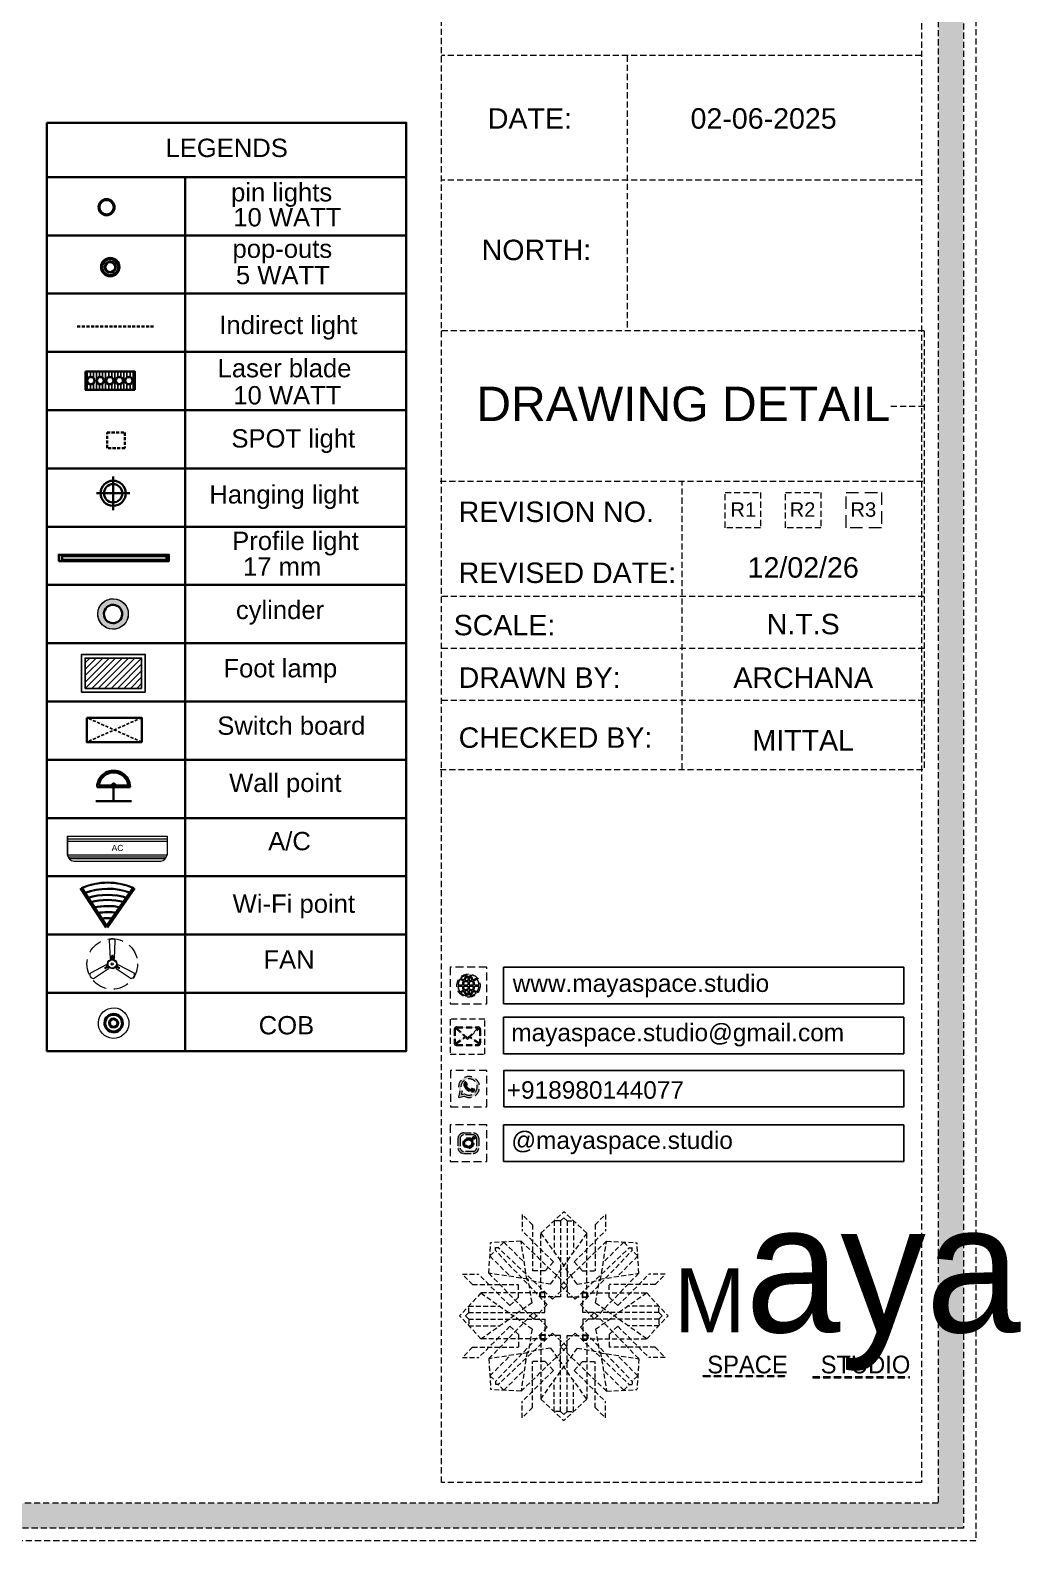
# Model space of a CAD drawing. Header units: millimetres. Extents: x 35877 to 3066687, y -650199 to -40525.
# Drawn here: x 148842.4 to 149004.5, y -181276.2 to -181028.9 of the extents above; entities that cross this region are included whole.
import ezdxf
from ezdxf.enums import TextEntityAlignment as Align

# ---------------------------------------------------------------- set-up
doc = ezdxf.new("R2010")
doc.units = ezdxf.units.MM
doc.header["$MEASUREMENT"] = 0
for name, pattern in [('00 . GROUND FLOOR$0$DASHED', [0.75, 0.5, -0.25]), ('DASHED', [0.75, 0.5, -0.25]), ('DASHED2', [0.375, 0.25, -0.125]), ('DASHEDX2', [1.5, 1, -0.5])]:
    doc.linetypes.add(name, pattern=pattern)
for name, color, linetype, lineweight in [('$TD_AUDIT_GENERATED_(A0BDF17)', 32, 'Continuous', 30), ('Dimension', 10, 'DASHEDX2', 20), ('ELEC-wires', 1, 'DASHED2', 13), ('Electrical', 84, 'Continuous', 30), ('FURNITURE', 32, 'Continuous', 9), ('furniture dimensions', 1, 'DASHED', 0), ('NAME PLATE', 7, 'Continuous', 25)]:
    doc.layers.add(name, color=color, linetype=linetype, lineweight=lineweight)
doc.layers.add('09ELECTRICAL', color=5, linetype='Continuous')
doc.layers.add('Labels and Texts', color=8, linetype='Continuous')
doc.styles.add('Arial', font='arial.ttf')
doc.styles.get("Standard").update_dxf_attribs({"font": 'arial.ttf', "height": 6})

# ---------------------------------------------------------------- blocks, each defined once
blk = doc.blocks.new('FSFSF')
at = {"color": 42, "lineweight": 5, "true_color": 0xe0ac11}
for p, q in [((28600.03, 143.51), (28600.03, 140.16)), ((28602.15, 141.41), (28600.03, 143.51)), ((28603.86, 139.69), (28608.58, 144.08)), ((28613.31, 139.69), (28608.58, 144.08)), ((28615.02, 141.41), (28617.14, 143.51)), ((28617.14, 143.51), (28617.14, 140.16)), ((28606.47, 133.76), (28600.03, 140.16)), ((28602.15, 141.41), (28602.15, 131.95)), ((28607.9, 142.22), (28606.58, 142.22)), ((28606.58, 142.22), (28606.58, 135.84)), ((28607.9, 142.22), (28608.58, 142.85)), ((28607.9, 142.22), (28607.9, 126.58)), ((28609.27, 142.22), (28608.59, 142.85)), ((28609.27, 142.22), (28609.27, 126.58)), ((28609.27, 142.22), (28610.59, 142.22)), ((28610.59, 142.22), (28610.59, 135.84)), ((28610.7, 133.76), (28617.14, 140.16)), ((28615.02, 141.41), (28615.02, 131.95)), ((28593.19, 131.45), (28593.54, 137.71)), ((28599.8, 138.06), (28593.54, 137.71)), ((28594.56, 136.12), (28594.56, 136.71)), ((28596.24, 137.86), (28595.12, 136.69)), ((28596.24, 137.86), (28600.47, 133.65)), ((28601.03, 130), (28599.8, 138.06)), ((28599.8, 138.05), (28608.58, 129.56)), ((28603.86, 126.58), (28603.86, 139.69)), ((28603.86, 139.69), (28608.58, 133.02)), ((28613.31, 139.69), (28608.59, 133.02)), ((28617.37, 138.05), (28608.59, 129.56)), ((28613.31, 126.58), (28613.31, 139.69)), ((28616.14, 130), (28617.37, 138.06)), ((28620.93, 137.86), (28616.7, 133.65)), ((28617.37, 138.06), (28623.63, 137.71)), ((28620.93, 137.86), (28622.05, 136.69)), ((28622.62, 136.12), (28622.62, 136.71)), ((28624, 131.45), (28623.65, 137.71)), ((28593.39, 135), (28594.56, 136.12)), ((28593.39, 135), (28597.6, 130.78)), ((28595.12, 136.69), (28594.53, 136.69)), ((28605.17, 124.98), (28594.56, 136.12)), ((28606.27, 126.08), (28595.12, 136.69)), ((28606.47, 133.76), (28604.75, 131.95)), ((28610.7, 133.76), (28612.42, 131.95)), ((28610.9, 126.08), (28622.05, 136.69)), ((28612.02, 124.98), (28622.62, 136.12)), ((28623.8, 135), (28619.59, 130.78)), ((28622.05, 136.69), (28622.64, 136.69)), ((28623.8, 135), (28622.62, 136.12)), ((28587.73, 131.22), (28591.08, 131.22)), ((28589.84, 129.1), (28587.73, 131.22)), ((28597.49, 124.78), (28591.08, 131.22)), ((28593.19, 131.45), (28601.69, 122.67)), ((28601.25, 130.22), (28593.19, 131.45)), ((28604.75, 131.95), (28602.15, 131.95)), ((28605.86, 129.18), (28608.58, 133.02)), ((28611.31, 129.18), (28608.59, 133.02)), ((28612.42, 131.95), (28615.02, 131.95)), ((28623.99, 131.45), (28615.5, 122.67)), ((28615.94, 130.22), (28624, 131.45)), ((28619.7, 124.78), (28626.1, 131.22)), ((28629.45, 131.22), (28626.1, 131.22)), ((28627.34, 129.1), (28629.45, 131.22)), ((28591.56, 127.39), (28587.17, 122.66)), ((28589.84, 129.1), (28599.29, 129.1)), ((28604.66, 127.39), (28591.56, 127.39)), ((28591.56, 127.39), (28598.23, 122.67)), ((28599.29, 126.5), (28599.29, 129.1)), ((28605.86, 129.18), (28601.03, 130)), ((28602.07, 125.39), (28601.25, 130.22)), ((28603.68, 126.54), (28603.68, 127.39)), ((28604.71, 127.57), (28603.86, 127.57)), ((28604.66, 123.35), (28604.66, 127.39)), ((28604.7, 126.58), (28604.71, 127.57)), ((28606.27, 126.08), (28608.58, 128.27)), ((28607.9, 128.92), (28608.58, 129.56)), ((28607.9, 128.92), (28608.58, 128.27)), ((28609.27, 128.92), (28608.59, 129.56)), ((28609.27, 128.92), (28608.59, 128.27)), ((28610.9, 126.08), (28608.59, 128.27)), ((28611.31, 129.18), (28616.14, 130)), ((28612.46, 126.58), (28612.46, 127.57)), ((28612.46, 127.57), (28613.31, 127.57)), ((28612.52, 123.35), (28612.52, 127.39)), ((28612.52, 127.39), (28625.63, 127.39)), ((28613.51, 126.54), (28613.51, 127.39)), ((28615.12, 125.39), (28615.94, 130.22)), ((28627.34, 129.1), (28617.89, 129.1)), ((28617.89, 126.5), (28617.89, 129.1)), ((28625.63, 127.39), (28618.96, 122.67)), ((28625.63, 127.39), (28630.02, 122.66)), ((28589.03, 123.35), (28589.03, 124.67)), ((28589.03, 124.67), (28595.4, 124.67)), ((28597.49, 124.78), (28599.29, 126.5)), ((28602.07, 125.39), (28598.23, 122.67)), ((28605.17, 124.98), (28602.97, 122.67)), ((28604.66, 126.54), (28603.68, 126.54)), ((28607.9, 126.58), (28603.86, 126.58)), ((28609.27, 126.58), (28613.31, 126.58)), ((28612.02, 124.98), (28614.21, 122.67)), ((28612.52, 126.54), (28613.51, 126.54)), ((28615.12, 125.39), (28618.96, 122.67)), ((28619.7, 124.78), (28617.89, 126.5)), ((28628.16, 124.67), (28621.78, 124.67)), ((28628.16, 123.35), (28628.16, 124.67)), ((28591.56, 117.94), (28587.17, 122.66)), ((28589.03, 123.35), (28588.4, 122.67)), ((28589.03, 121.98), (28588.4, 122.65)), ((28589.03, 123.35), (28604.66, 123.35)), ((28589.03, 121.98), (28604.66, 121.98)), ((28589.03, 121.98), (28589.03, 120.66)), ((28591.56, 117.94), (28598.23, 122.65)), ((28593.19, 113.88), (28601.69, 122.65)), ((28602.07, 119.94), (28598.23, 122.65)), ((28602.33, 123.35), (28601.69, 122.67)), ((28602.33, 121.98), (28601.69, 122.65)), ((28602.33, 123.35), (28602.97, 122.67)), ((28602.33, 121.98), (28602.97, 122.65)), ((28605.17, 120.35), (28602.97, 122.65)), ((28604.66, 121.98), (28604.66, 117.94)), ((28612.02, 120.35), (28614.21, 122.65)), ((28628.16, 123.35), (28612.52, 123.35)), ((28612.52, 121.98), (28612.52, 117.94)), ((28628.16, 121.98), (28612.52, 121.98)), ((28614.85, 123.35), (28614.21, 122.67)), ((28614.85, 121.98), (28614.21, 122.65)), ((28614.85, 123.35), (28615.5, 122.67)), ((28614.85, 121.98), (28615.5, 122.65)), ((28615.12, 119.94), (28618.96, 122.65)), ((28623.99, 113.88), (28615.5, 122.65)), ((28625.63, 117.94), (28618.96, 122.65)), ((28625.63, 117.94), (28630.02, 122.66)), ((28628.16, 123.35), (28628.78, 122.67)), ((28628.16, 121.98), (28628.78, 122.65)), ((28628.16, 121.98), (28628.16, 120.66)), ((28589.03, 120.66), (28595.4, 120.66)), ((28597.49, 120.54), (28591.08, 114.11)), ((28605.17, 120.35), (28594.56, 109.2)), ((28606.27, 119.15), (28595.12, 108.54)), ((28597.49, 120.54), (28599.29, 118.83)), ((28599.29, 118.83), (28599.29, 116.23)), ((28602.07, 119.94), (28601.25, 115.1)), ((28604.66, 118.78), (28603.68, 118.78)), ((28603.68, 118.78), (28603.68, 117.94)), ((28607.9, 118.65), (28603.86, 118.65)), ((28603.86, 118.65), (28603.86, 105.54)), ((28604.7, 118.65), (28604.71, 117.66)), ((28606.27, 119.15), (28608.58, 116.96)), ((28607.9, 103.01), (28607.9, 118.65)), ((28610.9, 119.15), (28608.59, 116.96)), ((28609.27, 118.65), (28613.31, 118.65)), ((28609.27, 103.01), (28609.27, 118.65)), ((28610.9, 119.15), (28622.05, 108.54)), ((28612.02, 120.35), (28622.62, 109.2)), ((28612.46, 118.65), (28612.46, 117.66)), ((28612.52, 118.78), (28613.51, 118.78)), ((28613.31, 118.65), (28613.31, 105.54)), ((28613.51, 118.78), (28613.51, 117.94)), ((28615.12, 119.94), (28615.94, 115.1)), ((28619.7, 120.54), (28617.89, 118.83)), ((28617.89, 118.83), (28617.89, 116.23)), ((28619.7, 120.54), (28626.1, 114.11)), ((28628.16, 120.66), (28621.78, 120.66)), ((28589.84, 116.23), (28587.73, 114.11)), ((28589.84, 116.23), (28599.29, 116.23)), ((28604.66, 117.94), (28591.56, 117.94)), ((28601.25, 115.1), (28593.19, 113.87)), ((28599.8, 107.17), (28608.58, 115.67)), ((28601.03, 115.23), (28599.8, 107.17)), ((28605.86, 116.05), (28601.03, 115.23)), ((28604.71, 117.66), (28603.86, 117.66)), ((28605.86, 116.05), (28608.58, 112.21)), ((28607.9, 116.31), (28608.58, 116.96)), ((28607.9, 116.31), (28608.58, 115.67)), ((28609.27, 116.31), (28608.59, 116.96)), ((28609.27, 116.31), (28608.59, 115.67)), ((28611.31, 116.05), (28608.59, 112.21)), ((28617.37, 107.17), (28608.59, 115.67)), ((28611.31, 116.05), (28616.14, 115.23)), ((28612.46, 117.66), (28613.31, 117.66)), ((28612.52, 117.94), (28625.63, 117.94)), ((28615.94, 115.1), (28624, 113.87)), ((28616.14, 115.23), (28617.37, 107.17)), ((28627.34, 116.23), (28617.89, 116.23)), ((28627.34, 116.23), (28629.45, 114.11)), ((28587.73, 114.11), (28591.08, 114.11)), ((28593.19, 113.87), (28593.54, 107.62)), ((28593.39, 110.32), (28597.6, 114.55)), ((28602.15, 103.82), (28602.15, 113.27)), ((28604.75, 113.27), (28602.15, 113.27)), ((28603.86, 105.54), (28608.58, 112.21)), ((28606.47, 111.47), (28604.75, 113.27)), ((28613.31, 105.54), (28608.59, 112.21)), ((28610.7, 111.47), (28612.42, 113.27)), ((28612.42, 113.27), (28615.02, 113.27)), ((28615.02, 103.82), (28615.02, 113.27)), ((28623.8, 110.32), (28619.59, 114.55)), ((28624, 113.87), (28623.65, 107.62)), ((28629.45, 114.11), (28626.1, 114.11)), ((28593.39, 110.32), (28594.56, 109.2)), ((28594.56, 109.2), (28594.56, 108.61)), ((28596.24, 107.37), (28600.47, 111.58)), ((28606.47, 111.47), (28600.03, 105.07)), ((28606.58, 103.01), (28606.58, 109.38)), ((28610.59, 103.01), (28610.59, 109.38)), ((28610.7, 111.47), (28617.14, 105.07)), ((28620.93, 107.37), (28616.7, 111.58)), ((28623.8, 110.32), (28622.62, 109.2)), ((28622.62, 109.2), (28622.62, 108.61)), ((28599.8, 107.17), (28593.54, 107.52)), ((28595.12, 108.54), (28594.53, 108.54)), ((28596.24, 107.37), (28595.12, 108.54)), ((28617.37, 107.17), (28623.63, 107.52)), ((28620.93, 107.37), (28622.05, 108.54)), ((28622.05, 108.54), (28622.64, 108.54)), ((28600.03, 101.71), (28600.03, 105.07)), ((28602.15, 103.82), (28600.03, 101.71)), ((28603.86, 105.54), (28608.58, 101.15)), ((28607.9, 103.01), (28606.58, 103.01)), ((28607.9, 103.01), (28608.58, 102.38)), ((28613.31, 105.54), (28608.58, 101.15)), ((28609.27, 103.01), (28608.59, 102.38)), ((28609.27, 103.01), (28610.59, 103.01)), ((28615.02, 103.82), (28617.14, 101.71)), ((28617.14, 101.71), (28617.14, 105.07))]:
    blk.add_line(p, q, dxfattribs=at)
blk = doc.blocks.new('hgwg')
at = {"layer": 'Dimension', "true_color": 0xd39e00}
h = blk.add_hatch(color=42, dxfattribs=at)
h.dxf.hatch_style = 1
h.paths.add_polyline_path([(27505.71, 45.05), (27494.27, 45.05), (27494.27, 44.9), (27505.71, 44.9)])
h = blk.add_hatch(color=42, dxfattribs=at)
h.dxf.hatch_style = 1
h.paths.add_polyline_path([(27523.3, 44.9), (27509.68, 44.9), (27509.68, 44.75), (27523.3, 44.75)])
at = {"layer": 'Dimension', "color": 42, "true_color": 0xd39e00}
for p, q in [((27494.27, 45.05), (27505.71, 45.05)), ((27494.27, 44.9), (27494.27, 45.05)), ((27494.27, 44.9), (27505.71, 44.9)), ((27505.71, 45.05), (27505.71, 44.9)), ((27509.68, 44.9), (27523.3, 44.9)), ((27509.68, 44.9), (27509.68, 44.75)), ((27509.68, 44.75), (27523.3, 44.75)), ((27523.3, 44.75), (27523.3, 44.9))]:
    blk.add_line(p, q, dxfattribs=at)
at = {"layer": 'Dimension', "color": 42, "true_color": 0xd39e00, "attachment_point": 1}
for s, width, insert, char_height in [('{\\fCinzel|b0|i0|c0|p2;\\H1.5x;M\\fAmsterdam One|b0|i0|c0|p2;\\H2x;aya}', 85.3277, (27490.17, 69.17), 6), ('{\\fCinzel|b0|i0|c0|p0;SPACE     STUDIO}', 66.129, (27494.83, 47.86), 2.5)]:
    blk.add_mtext_dynamic_manual_height_columns(s, width=width, gutter_width=30, heights=[0], dxfattribs=dict(at, insert=insert, char_height=char_height))
blk = doc.blocks.new('aggerg')
at = {"layer": 'Dimension', "color": 42, "true_color": 0xd39e00}
blk.add_lwpolyline([(-1.41, 1.41), (1.41, 1.41), (1.41, -1.41), (-1.41, -1.41)], close=True, dxfattribs=at)
at = {"layer": 'NAME PLATE', "lineweight": 0, "insert": (-0.03, 0.62), "char_height": 1.151, "width": 2.2458, "attachment_point": 2, "style": 'Arial'}
blk.add_mtext('R3', dxfattribs=at)
blk = doc.blocks.new('QEGW4TG')
at = {"layer": 'Dimension', "true_color": 0x000000}
h = blk.add_hatch(color=18, dxfattribs=at)
h.dxf.hatch_style = 1
h.paths.add_polyline_path([(2.69, 1.93, 0.170513), (2.95, 1.97, 0.190337), (3.11, 2.18, 0.316231), (3.07, 2.28), (2.79, 2.37, 0.273721), (2.69, 2.34, 0.040749), (2.63, 2.27, -0.441282), (2.53, 2.25, -0.11828), (2.06, 2.64, -0.441282), (2.07, 2.74, 0.040749), (2.13, 2.81, 0.290083), (2.14, 2.92), (2.01, 3.18, 0.316231), (1.91, 3.2, 0.190337), (1.73, 3, 0.170513), (1.72, 2.74, 0.252784)], flags=0)
h.paths.add_polyline_path([(1.19, 1.98), (1.03, 1.3, 0.550912), (1.11, 1.23), (1.75, 1.39, 6.344125)])
h.paths.add_polyline_path([(1.81, 1.7), (1.4, 1.6), (1.5, 2.03, -9.071339)], flags=16)
h.paths.add_polyline_path([(3.11, 2.16, -0.17811), (2.95, 1.97, -0.170513), (2.69, 1.93, -0.252784), (1.72, 2.74, -0.170513), (1.73, 3, -0.17811), (1.89, 3.19, -0.370089), (2.01, 3.18), (2.14, 2.92, -0.307185), (2.13, 2.8, -0.041087), (2.06, 2.73, 0.321676), (2.05, 2.65, 0.126524), (2.55, 2.24, 0.312216), (2.62, 2.26, -0.041087), (2.68, 2.34, -0.290673), (2.79, 2.37), (3.07, 2.28, -0.370089)], flags=0)
h = blk.add_hatch(color=18, dxfattribs=at)
h.dxf.hatch_style = 1
h.paths.add_polyline_path([(2.79, 2.37, 0.273721), (2.69, 2.34, 0.040749), (2.63, 2.27, -0.441282), (2.53, 2.25, -0.11828), (2.06, 2.64, -0.441282), (2.07, 2.74, 0.040749), (2.13, 2.81, 0.290083), (2.14, 2.92), (2.01, 3.18, 0.316231), (1.91, 3.2, 0.190337), (1.73, 3, 0.170513), (1.72, 2.74, 0.252784), (2.69, 1.93, 0.170513), (2.95, 1.97, 0.190337), (3.11, 2.18, 0.316231), (3.07, 2.28)])
for p, q in [((1.19, 1.98), (1.03, 1.3)), ((1.5, 2.03), (1.4, 1.6)), ((2.01, 3.18), (2.14, 2.92)), ((3.07, 2.28), (2.8, 2.36)), ((1.1, 1.23), (1.75, 1.39)), ((1.4, 1.6), (1.81, 1.7))]:
    blk.add_line(p, q)
blk.add_lwpolyline([(0, 0), (4.68, 0), (4.68, 4.68), (0, 4.68)], close=True)
for centre, radius, start, end in [((2.39, 2.56), 1.34, 241.4727, 205.6422), ((2.39, 2.56), 1.04, 235.9962, 210.8333), ((2.09, 2.87), 0.39, 159.7007, 198.4072), ((2.96, 3.23), 1.33, 201.4218, 258.1669), ((2.07, 2.87), 0.364, 118.9685, 159.3648), ((1.94, 3.12), 0.0896, 41.8985, 123.1344), ((2.11, 2.68), 0.066, 135.9932, 224.8892), ((1.67, 3.16), 0.586, 312.4617, 321.8728), ((3.12, 3.42), 1.31, 216.5455, 243.5279), ((2.05, 2.87), 0.104, 320.3924, 28.6971), ((2.57, 2.3), 0.066, 234.2482, 323.1441), ((3.11, 1.94), 0.586, 137.2645, 146.6756), ((2.76, 2.27), 0.104, 70.4402, 138.745), ((2.75, 2.31), 0.39, 260.7301, 299.4366), ((2.76, 2.29), 0.364, 299.7725, 340.1688), ((3.03, 2.2), 0.0896, 336.0029, 57.2388), ((1.09, 1.29), 0.0598, 164.8483, 282.1458)]:
    blk.add_arc(centre, radius, start, end)
blk = doc.blocks.new('ASGERG')
at = {"layer": 'Dimension', "true_color": 0x000000}
h = blk.add_hatch(color=18, dxfattribs=at)
h.dxf.hatch_style = 1
h.paths.add_polyline_path([(0.99, 1.7, 0.353872), (1.69, 1.03), (2.96, 1.03, 0.353872), (3.66, 1.7), (3.66, 2.99, 0.353872), (2.96, 3.67), (1.69, 3.67, 0.353872), (0.99, 2.99)])
h.paths.add_polyline_path([(1.27, 2.97, -0.353872), (1.72, 3.4), (2.94, 3.4, -0.353872), (3.38, 2.97), (3.38, 1.72, -0.353872), (2.94, 1.3), (1.72, 1.3, -0.353872), (1.27, 1.72)], flags=16)
h.paths.add_polyline_path([(3.02, 2.35, -1), (1.64, 2.35, -1)], flags=0)
h.paths.add_polyline_path([(2.74, 2.35, -1), (1.92, 2.35, -1)], flags=0)
h.paths.add_polyline_path([(2.86, 3.02, -1), (3.19, 3.02, -1)], flags=0)
h.paths.add_polyline_path([(1.64, 2.35, 1), (3.02, 2.35, 1)], flags=0)
h = blk.add_hatch(color=18, dxfattribs=at)
h.dxf.hatch_style = 1
h.paths.add_polyline_path([(1.64, 2.35, 1), (3.02, 2.35, 1)])
h.paths.add_polyline_path([(2.74, 2.35, -1), (1.92, 2.35, -1)], flags=16)
h = blk.add_hatch(color=18, dxfattribs=at)
h.dxf.hatch_style = 1
h.paths.add_polyline_path([(3.19, 3.02, 1), (2.86, 3.02, 1)])
for p, q in [((0.99, 2.99), (0.99, 1.7)), ((1.27, 2.97), (1.27, 1.72)), ((1.69, 3.67), (2.96, 3.67)), ((2.94, 3.4), (1.72, 3.4)), ((3.38, 2.97), (3.38, 1.72)), ((3.66, 2.99), (3.66, 1.7)), ((1.69, 1.03), (2.96, 1.03)), ((2.94, 1.3), (1.72, 1.3))]:
    blk.add_line(p, q)
blk.add_lwpolyline([(0, 0), (4.68, 0), (4.68, 4.68), (0, 4.68)], close=True)
for centre, radius in [((2.33, 2.35), 0.694), ((2.33, 2.35), 0.414), ((3.02, 3.02), 0.168)]:
    blk.add_circle(centre, radius)
for centre, radius, start, end in [((1.76, 2.89), 0.778, 94.8631, 172.8127), ((1.76, 2.91), 0.491, 94.8631, 172.8127), ((2.9, 2.91), 0.491, 7.1873, 85.1369), ((2.89, 2.89), 0.778, 7.1873, 85.1369), ((1.76, 1.8), 0.778, 187.1873, 265.1369), ((1.76, 1.78), 0.491, 187.1873, 265.1369), ((2.9, 1.78), 0.491, 274.8631, 352.8127), ((2.89, 1.8), 0.778, 274.8631, 352.8127)]:
    blk.add_arc(centre, radius, start, end)
blk = doc.blocks.new('DTGWEGEARG')
at = {"layer": 'Dimension', "true_color": 0x000000}
h = blk.add_hatch(color=18, dxfattribs=at)
h.dxf.hatch_style = 1
h.paths.add_polyline_path([(3.83, 2.34, 1), (0.85, 2.34, 1)])
h.paths.add_polyline_path([(2.51, 1.01, 0.105795), (2.96, 1.58, -0.055205), (3.3, 1.41, -0.169822)], flags=16)
h.paths.add_polyline_path([(2.41, 1.12), (2.41, 1.69, -0.058279), (2.81, 1.63, -0.103353)], flags=16)
h.paths.add_polyline_path([(2.26, 1.13, -0.101741), (1.87, 1.63, -0.057171), (2.26, 1.69)], flags=16)
h.paths.add_polyline_path([(2.17, 1.01, -0.169822), (1.38, 1.41, -0.055205), (1.72, 1.58, 0.105795)], flags=16)
h.paths.add_polyline_path([(3.02, 1.72, 0.081336), (3.13, 2.27), (3.68, 2.27, -0.152069), (3.4, 1.52, 0.05687)], flags=16)
h.paths.add_polyline_path([(2.87, 1.77, 0.061945), (2.41, 1.84), (2.41, 2.27), (2.98, 2.27, -0.081344)], flags=16)
h.paths.add_polyline_path([(2.26, 1.84, 0.060923), (1.8, 1.77, -0.081344), (1.7, 2.27), (2.26, 2.27)], flags=16)
h.paths.add_polyline_path([(1.66, 1.72, 0.05687), (1.28, 1.52, -0.152069), (1, 2.27), (1.55, 2.27, 0.081336)], flags=16)
h.paths.add_polyline_path([(2.41, 2.42), (2.41, 2.83, 0.061945), (2.87, 2.91, -0.080009), (2.98, 2.42)], flags=16)
h.paths.add_polyline_path([(3.13, 2.42, 0.080116), (3.02, 2.96, 0.05687), (3.4, 3.16, 0.028258), (3.3, 3.27, -0.055205), (2.96, 3.1, 0.105795), (2.51, 3.67, -0.36029), (3.68, 2.42)], flags=16)
h.paths.add_polyline_path([(2.26, 2.42), (1.7, 2.42, -0.080009), (1.8, 2.91, 0.060923), (2.26, 2.84)], flags=16)
h.paths.add_polyline_path([(1.55, 2.42), (1, 2.42, -0.150466), (1.28, 3.16, 0.05687), (1.66, 2.96, 0.080116)], flags=16)
h.paths.add_polyline_path([(2.41, 2.98), (2.41, 3.56, -0.103353), (2.81, 3.05, -0.058279)], flags=16)
h.paths.add_polyline_path([(2.26, 2.99, -0.057171), (1.87, 3.05, -0.101741), (2.26, 3.55)], flags=16)
h.paths.add_polyline_path([(1.72, 3.1, -0.055205), (1.38, 3.27, -0.169822), (2.17, 3.67, 0.105795)], flags=16)
blk.add_lwpolyline([(0, 0), (4.68, 0), (4.68, 4.68), (0, 4.68)], close=True)
at = {"layer": 'Dimension', "color": 18, "true_color": 0x000000}
for p, q in [((1, 2.42), (1.55, 2.42)), ((1, 2.27), (1.55, 2.27)), ((1.7, 2.42), (2.26, 2.42)), ((1.7, 2.27), (2.26, 2.27)), ((2.26, 3.55), (2.26, 2.99)), ((2.26, 2.84), (2.26, 2.42)), ((2.26, 2.27), (2.26, 1.84)), ((2.41, 3.56), (2.41, 2.98)), ((2.41, 2.83), (2.41, 2.42)), ((2.41, 2.42), (2.98, 2.42)), ((2.41, 2.27), (2.98, 2.27)), ((2.41, 2.27), (2.41, 1.84)), ((3.13, 2.42), (3.68, 2.42)), ((3.13, 2.27), (3.68, 2.27)), ((2.26, 1.69), (2.26, 1.13)), ((2.41, 1.69), (2.41, 1.12))]:
    blk.add_line(p, q, dxfattribs=at)
blk.add_circle((2.34, 2.34), 1.49, dxfattribs=at)
for centre, radius, start, end in [((2.34, 2.34), 1.34, 142.3819, 176.6093), ((2.34, 2.34), 1.34, 183.0315, 217.6181), ((2.34, 4.74), 1.9, 236.1399, 249.1595), ((2.34, 2.34), 1.34, 97.3549, 135.9073), ((2.34, 4.74), 1.75, 236.7417, 249.3811), ((3.28, 2.34), 1.73, 159.0567, 177.3789), ((3.28, 2.34), 1.73, 182.3435, 200.9433), ((3.28, 2.34), 1.58, 158.8325, 177.1302), ((3.28, 2.34), 1.58, 182.5658, 201.1675), ((3.28, 2.34), 1.73, 129.9301, 154.0867), ((2.34, 4.74), 1.9, 253.6799, 267.6253), ((3.28, 2.34), 1.58, 130.1073, 153.3446), ((2.34, 4.74), 1.75, 254.3336, 267.422), ((1.4, 2.34), 1.58, 26.6554, 50.2584), ((2.34, 4.74), 1.75, 272.3248, 285.6664), ((2.34, 4.74), 1.9, 272.1415, 286.3201), ((2.34, 2.34), 1.34, 3.3907, 82.6451), ((1.4, 2.34), 1.73, 25.9133, 50.0699), ((1.4, 2.34), 1.58, 2.8698, 21.1675), ((1.4, 2.34), 1.58, 338.8325, 357.4342), ((2.34, 4.74), 1.75, 290.6189, 303.2583), ((2.34, 4.74), 1.9, 290.8405, 303.8601), ((1.4, 2.34), 1.73, 2.6211, 20.9433), ((1.4, 2.34), 1.73, 339.0567, 357.6565), ((2.34, 2.34), 1.34, 322.3819, 356.9685), ((2.34, -0.06), 1.9, 110.8405, 123.8601), ((2.34, -0.06), 1.75, 110.6189, 123.2583), ((2.34, 2.34), 1.34, 224.0927, 262.6451), ((3.28, 2.34), 1.73, 205.9133, 230.0699), ((2.34, -0.06), 1.9, 92.3747, 106.3201), ((2.34, -0.06), 1.75, 92.578, 105.6664), ((3.28, 2.34), 1.58, 206.6554, 229.8927), ((2.34, -0.06), 1.9, 73.6799, 87.8585), ((2.34, -0.06), 1.75, 74.3336, 87.6752), ((1.4, 2.34), 1.58, 309.7416, 333.3446), ((1.4, 2.34), 1.73, 309.9301, 334.0867), ((2.34, 2.34), 1.34, 277.3549, 315.9073), ((2.34, -0.06), 1.75, 56.7417, 69.3811), ((2.34, -0.06), 1.9, 56.1399, 69.1595)]:
    blk.add_arc(centre, radius, start, end, dxfattribs=at)
blk = doc.blocks.new('FLOOR LT.')
at = {"layer": '09ELECTRICAL'}
h = blk.add_hatch(dxfattribs=at)
h.set_pattern_fill('ANSI31', color=256, scale=6.05916, angle=180, style=0)
h.set_pattern_definition([(225, (8190.6031, -14293.93296), (0.535559115, -0.535559115), [])])
h.paths.add_polyline_path([(0.56, -5.52), (-8.83, -5.52), (-8.83, -0.49), (0.56, -0.49)])
for points in [[(1.17, -6.13), (-9.43, -6.13), (-9.43, 0.12), (1.17, 0.12)], [(0.56, -5.52), (-8.83, -5.52), (-8.83, -0.49), (0.56, -0.49)]]:
    blk.add_lwpolyline(points, close=True, dxfattribs=at)
blk = doc.blocks.new('A$C2E9001B6')
at = {"layer": 'Electrical', "ltscale": 10}
for p, q in [((0, 5), (5.83, 5)), ((2.92, 2.71), (2.92, 5)), ((0.21, 2.71), (5.62, 2.71)), ((0.51, 2.42), (5.32, 2.42))]:
    blk.add_line(p, q, dxfattribs=at)
at = {"layer": 'Electrical', "ltscale": 10, "extrusion": (0, 0, -1)}
for centre, major_axis, start_param, end_param in [((2.92, 2.71), (-1.91, 1.91), 2.356194, 5.497787), ((2.92, 2.71), (1.71, 1.71), 0.902965, 3.809424), ((2.92, 2.43), (-0.223, 0.223), 2.378522, 5.47546)]:
    blk.add_ellipse(centre, major_axis=major_axis, ratio=1, start_param=start_param, end_param=end_param, dxfattribs=at)
blk = doc.blocks.new('zw$7A8B')
at = {"layer": 'Electrical', "lineweight": 9}
for p, q in [((0, 12), (0, 2.9)), ((0.28, 2.07), (47.72, 2.07)), ((0.81, 1.24), (47.19, 1.24)), ((3.04, 0), (44.96, 0))]:
    blk.add_line(p, q, dxfattribs=at)
at = {"layer": 'Electrical', "lineweight": 9, "ltscale": 2}
for p, q in [((0, 12), (48, 12)), ((0, 2.9), (0, 12)), ((48, 12), (48, 2.9)), ((48, 2.9), (0, 2.9))]:
    blk.add_line(p, q, dxfattribs=at)
at = {"layer": 'Electrical', "lineweight": 9, "ltscale": 15}
for p, q in [((0, 10.69), (48, 10.69)), ((0, 9.53), (48, 9.53))]:
    blk.add_line(p, q, dxfattribs=at)
at = {"layer": 'Electrical', "lineweight": 9}
for centre, start, end in [((3.61, 3.64), 191.54791, 261.14859), ((44.39, 3.64), 278.85141, 348.45209)]:
    blk.add_arc(centre, 3.68, start, end, dxfattribs=at)
at = {"layer": 'Electrical', "ltscale": 10, "insert": (21.28, 7.81), "char_height": 2.929, "width": 6.7046, "attachment_point": 1}
blk.add_mtext('AC', dxfattribs=at)

msp = doc.modelspace()

# ---------------------------------------------------------------- hatches: boundary and pattern name
at = {"layer": '$TD_AUDIT_GENERATED_(A0BDF17)', "lineweight": 13, "true_color": 0xc7c8ca, "transparency": 33554687}
h = msp.add_hatch(color=9, dxfattribs=at)
h.dxf.hatch_style = 1
h.paths.add_polyline_path([(148850.765, -181169.281), (148850.857, -181169.422, -0.2068369), (148859.339, -181169.419), (148859.436, -181169.281, 0.2083315)])
h.paths.add_polyline_path([(148851.28, -181170.07), (148851.373, -181170.213, -0.1791207), (148858.795, -181170.201), (148858.893, -181170.06, 0.1810408)])
h.paths.add_polyline_path([(148851.812, -181170.885), (148851.906, -181171.029, -0.151306), (148858.232, -181171.009), (148858.331, -181170.866, 0.1536633)])
h.paths.add_polyline_path([(148852.268, -181171.584), (148852.363, -181171.73, -0.1279392), (148857.746, -181171.706), (148857.847, -181171.561, 0.1306749)])
h.paths.add_polyline_path([(148852.83, -181172.446), (148852.928, -181172.595, -0.0995859), (148857.144, -181172.569), (148857.248, -181172.421, 0.102799)])
h.paths.add_polyline_path([(148853.411, -181173.337), (148853.511, -181173.49, -0.0707136), (148856.52, -181173.465), (148856.626, -181173.313, 0.0744391)])
h.paths.add_polyline_path([(148855.981, -181174.239, 0.0454147), (148854.012, -181174.258), (148854.115, -181174.415, -0.0411293), (148855.871, -181174.397)])
at = {"layer": 'Dimension', "true_color": 0xd39e00, "transparency": 33554687}
h = msp.add_hatch(color=42, dxfattribs=at)
h.paths.add_polyline_path([(148410.721, -180862.765), (148410.721, -181274.13), (148995.15, -181274.13), (148995.15, -180862.765)])
h.paths.add_polyline_path([(148414.823, -180866.866), (148991.049, -180866.866), (148991.049, -181270.028), (148414.823, -181270.028)], flags=16)
at = {"layer": 'Dimension', "true_color": 0x000000, "transparency": 33554687}
h = msp.add_hatch(color=18, dxfattribs=at)
h.dxf.hatch_style = 1
h.paths.add_polyline_path([(148915.706, -181195.103, 0.4142136), (148916.142, -181194.667), (148916.142, -181192.49, 0.4142136), (148915.706, -181192.054), (148912.246, -181192.054, 0.4142136), (148911.811, -181192.49), (148911.811, -181194.667, 0.4142136), (148912.246, -181195.103)])
h.paths.add_polyline_path([(148914.297, -181193.791), (148915.899, -181194.86, -0.1989124), (148915.706, -181194.939), (148912.246, -181194.939, -0.1989124), (148912.054, -181194.86), (148913.655, -181193.791), (148913.976, -181194.091)], flags=16)
h.paths.add_polyline_path([(148913.976, -181193.868), (148912.215, -181192.219, -0.0287833), (148912.246, -181192.218), (148915.706, -181192.218, -0.0287833), (148915.737, -181192.219)], flags=16)
h.paths.add_polyline_path([(148914.42, -181193.676), (148915.896, -181192.295, -0.2024819), (148915.978, -181192.49), (148915.978, -181194.667, -0.043076), (148915.974, -181194.714)], flags=16)
h.paths.add_polyline_path([(148913.533, -181193.676), (148911.978, -181194.714, -0.043076), (148911.974, -181194.667), (148911.974, -181192.49, -0.2024819), (148912.057, -181192.295)], flags=16)
at = {"layer": 'Electrical', "lineweight": 25, "true_color": 0x000000, "transparency": 33554687}
h = msp.add_hatch(dxfattribs=at)
h.set_pattern_fill('ANSI31', color=18, scale=4, angle=225)
h.set_pattern_definition([(270, (161850.76073, -202055.61173), (0.5, -2e-16), [])])
h.paths.add_polyline_path([(148857.239, -181087.773), (148858.107, -181086.723, -0.6754013), (148858.566, -181085.583, -0.1553602), (148858.949, -181085.705), (148859.568, -181084.956), (148859.568, -181084.773), (148851.479, -181084.773), (148851.479, -181087.773)])
h.paths.add_polyline_path([(148852.343, -181086.908, -1), (148852.343, -181085.583, -1)], flags=16)
h.paths.add_polyline_path([(148853.899, -181085.583, -1), (148853.899, -181086.908, -1)], flags=16)
h.paths.add_polyline_path([(148852.343, -181086.775, -1), (148852.343, -181085.716, -1)], flags=0)
h.paths.add_polyline_path([(148853.899, -181085.716, -1), (148853.899, -181086.775, -1)], flags=0)
h.paths.add_polyline_path([(148855.455, -181085.583, -1), (148855.455, -181086.908, -1)], flags=16)
h.paths.add_polyline_path([(148855.455, -181085.716, -1), (148855.455, -181086.775, -1)], flags=0)
h.paths.add_polyline_path([(148857.01, -181085.583, -1), (148857.01, -181086.908, -1)], flags=16)
h.paths.add_polyline_path([(148857.01, -181085.716, -1), (148857.01, -181086.775, -1)], flags=0)
h.paths.add_polyline_path([(148858.107, -181086.723), (148857.239, -181087.773), (148859.568, -181087.773), (148859.568, -181084.956), (148858.949, -181085.705, -0.7310619), (148858.566, -181086.908, -0.1937438)], flags=17)
at = {"layer": 'FURNITURE', "lineweight": 0, "transparency": 33554600}
h = msp.add_hatch(color=9, dxfattribs=at)
h.dxf.hatch_style = 1
h.paths.add_polyline_path([(148853.478, -181124.449, 1), (148858.478, -181124.449, 1)])
h.paths.add_polyline_path([(148857.478, -181124.449, -1), (148854.478, -181124.449, -1)], flags=16)

# ---------------------------------------------------------------- linework, layer by layer
at = {"layer": '$TD_AUDIT_GENERATED_(A0BDF17)', "color": 5, "lineweight": 53, "transparency": 33554687}
for q in [(148850.765, -181169.281, -0.227), (148859.436, -181169.281, -0.227)]:
    msp.add_line((148854.958, -181175.707, -0.227), q, dxfattribs=at)
at = {"layer": '$TD_AUDIT_GENERATED_(A0BDF17)', "lineweight": 13, "transparency": 33554687}
for centre, radius, start, end in [((148855.101, -181179.234, -0.227), 10.857, 66.46363, 113.53637), ((148855.101, -181180.233, -0.227), 10.857, 69.55506, 110.60197), ((148855.101, -181180.233, -0.227), 10.691, 69.78387, 110.40453), ((148855.101, -181181.232, -0.227), 10.857, 72.69008, 107.63381), ((148855.101, -181181.232, -0.227), 10.691, 72.97163, 107.38737), ((148855.101, -181182.065, -0.227), 10.857, 75.34618, 105.12593), ((148855.101, -181183.063, -0.227), 10.857, 78.59293, 102.07024), ((148855.101, -181183.063, -0.227), 10.691, 78.97936, 101.72777), ((148855.101, -181184.062, -0.227), 10.857, 81.9217, 98.95047), ((148855.101, -181184.062, -0.227), 10.691, 82.37146, 98.55092), ((148855.101, -181185.061, -0.227), 10.857, 85.35127, 95.7524), ((148855.101, -181185.061, -0.227), 10.691, 85.87047, 95.2913)]:
    msp.add_arc(centre, radius, start, end, dxfattribs=at)
at = {"layer": '$TD_AUDIT_GENERATED_(A0BDF17)', "color": 252, "lineweight": 13, "true_color": 0x939598, "transparency": 33554687}
msp.add_arc((148855.101, -181179.234, -0.227), 10.691, 66.64186, 113.38626, dxfattribs=at)
at = {"color": 242, "linetype": 'DASHED', "true_color": 0xcd2027, "transparency": 33554687}
for p, q in [((148860.683, -181145.418, -0.227), (148851.676, -181141.431, -0.227)), ((148860.683, -181141.431, -0.227), (148851.676, -181145.418, -0.227))]:
    msp.add_line(p, q, dxfattribs=at)
at = {"color": 18, "true_color": 0x000000, "transparency": 33554687}
for points in [[(148919.909, -181188.282), (148985.394, -181188.282), (148985.394, -181182.297), (148919.909, -181182.297)], [(148919.909, -181196.451), (148985.394, -181196.451), (148985.394, -181190.466), (148919.909, -181190.466)], [(148919.94, -181205.164), (148985.394, -181205.164), (148985.394, -181199.179), (148919.94, -181199.179)], [(148919.909, -181214.086), (148985.394, -181214.086), (148985.394, -181208.101), (148919.909, -181208.101)]]:
    msp.add_lwpolyline(points, close=True, dxfattribs=at)
at = {"layer": 'Dimension', "color": 42, "true_color": 0xd39e00, "transparency": 33554687}
for p, q in [((148988.272, -181033.035), (148909.742, -181033.035)), ((148940.126, -181033.035), (148940.126, -181078.119)), ((148988.272, -181053.442), (148909.742, -181053.442)), ((148988.748, -181078.119), (148909.499, -181078.119)), ((148988.748, -181078.119), (148988.748, -181149.897)), ((148983.281, -181090.424), (148988.748, -181090.424)), ((148909.499, -181102.729), (148988.748, -181102.729)), ((148949.123, -181149.897), (148949.123, -181102.729)), ((148988.748, -181121.596), (148909.499, -181121.596)), ((148988.748, -181130.094), (148909.499, -181130.094)), ((148988.748, -181138.591), (148909.499, -181138.591)), ((148909.499, -181149.897), (148988.748, -181149.897))]:
    msp.add_line(p, q, dxfattribs=at)
at = {"layer": 'Dimension', "color": 18, "true_color": 0x000000, "transparency": 33554687}
for p, q in [((148911.811, -181192.49), (148911.811, -181194.667)), ((148911.974, -181192.49), (148911.974, -181194.667)), ((148911.978, -181194.714), (148913.533, -181193.676)), ((148912.054, -181194.86), (148913.655, -181193.791)), ((148912.057, -181192.295), (148913.533, -181193.676)), ((148912.215, -181192.219), (148913.976, -181193.868)), ((148912.246, -181192.054), (148915.706, -181192.054)), ((148912.246, -181192.218), (148915.706, -181192.218)), ((148913.655, -181193.791), (148913.976, -181194.091)), ((148913.976, -181193.868), (148915.737, -181192.219)), ((148913.976, -181194.091), (148914.297, -181193.791)), ((148915.899, -181194.86), (148914.297, -181193.791)), ((148914.42, -181193.676), (148915.896, -181192.295)), ((148915.974, -181194.714), (148914.42, -181193.676)), ((148915.978, -181192.49), (148915.978, -181194.667)), ((148916.142, -181192.49), (148916.142, -181194.667)), ((148912.246, -181194.939), (148915.706, -181194.939)), ((148912.246, -181195.103), (148915.706, -181195.103))]:
    msp.add_line(p, q, dxfattribs=at)
at = {"layer": 'Dimension', "color": 42, "true_color": 0xd39e00, "transparency": 33554687}
for points in [[(148408.671, -180860.714), (148997.201, -180860.714), (148997.201, -181276.181), (148408.671, -181276.181)], [(148410.721, -180862.765), (148995.15, -180862.765), (148995.15, -181274.13), (148410.721, -181274.13)], [(148414.823, -180866.866), (148991.049, -180866.866), (148991.049, -181270.028), (148414.823, -181270.028)], [(148909.742, -181266.652), (148909.742, -180870.242), (148988.272, -180870.242), (148988.272, -181266.652)], [(148956.138, -181104.554), (148961.921, -181104.554), (148961.921, -181110.337), (148956.138, -181110.337)], [(148966.044, -181104.554), (148971.827, -181104.554), (148971.827, -181110.337), (148966.044, -181110.337)]]:
    msp.add_lwpolyline(points, close=True, dxfattribs=at)
at = {"layer": 'Dimension', "transparency": 33554687}
msp.add_lwpolyline([(148911.127, -181196.496), (148916.819, -181196.496), (148916.819, -181190.804), (148911.127, -181190.804)], close=True, dxfattribs=at)
at = {"layer": 'Dimension', "color": 18, "true_color": 0x000000, "transparency": 33554687}
for centre, radius, start, end in [((148912.246, -181192.49), 0.435, 90, 180), ((148912.246, -181192.49), 0.272, 134.21354, 180), ((148912.246, -181192.49), 0.272, 90, 96.59481), ((148915.706, -181192.49), 0.435, 0, 90), ((148915.706, -181192.49), 0.272, 83.40519, 90), ((148915.706, -181192.49), 0.272, 0, 45.78646), ((148912.246, -181194.667), 0.435, 180, 270), ((148912.246, -181194.667), 0.272, 180, 189.86619), ((148912.246, -181194.667), 0.272, 224.99995, 270), ((148915.706, -181194.667), 0.435, 270, 0), ((148915.706, -181194.667), 0.272, 270, 315.00005), ((148915.706, -181194.667), 0.272, 350.13381, 0)]:
    msp.add_arc(centre, radius, start, end, dxfattribs=at)
at = {"layer": 'ELEC-wires', "color": 5, "linetype": 'ByBlock', "lineweight": 30, "ltscale": 4, "transparency": 33554687, "elevation": -0.227}
msp.add_lwpolyline([(148851.676, -181141.431), (148860.683, -181141.431), (148860.683, -181145.418), (148851.676, -181145.418)], close=True, dxfattribs=at)
at = {"layer": 'Electrical', "color": 0, "transparency": 33554687}
for p, q in [((148845.155, -181052.927, -0.227), (148903.954, -181052.927, -0.227)), ((148867.806, -181052.927, -0.227), (148867.806, -181196.01, -0.227))]:
    msp.add_line(p, q, dxfattribs=at)
at = {"layer": 'Electrical', "color": 18, "true_color": 0x000000, "transparency": 33554687}
for p, q in [((148845.155, -181062.466, -0.227), (148903.954, -181062.466, -0.227)), ((148845.155, -181072.005, -0.227), (148903.954, -181072.005, -0.227)), ((148845.155, -181081.544, -0.227), (148903.954, -181081.544, -0.227)), ((148845.155, -181091.083, -0.227), (148903.954, -181091.083, -0.227)), ((148845.155, -181100.621, -0.227), (148903.954, -181100.621, -0.227)), ((148845.155, -181110.16, -0.227), (148903.954, -181110.16, -0.227)), ((148845.155, -181119.699, -0.227), (148903.954, -181119.699, -0.227)), ((148845.155, -181129.238, -0.227), (148903.954, -181129.238, -0.227)), ((148845.155, -181138.777, -0.227), (148903.954, -181138.777, -0.227)), ((148845.155, -181138.777, -0.227), (148903.954, -181138.777, -0.227)), ((148845.155, -181148.316, -0.227), (148903.954, -181148.316, -0.227)), ((148845.155, -181157.854, -0.227), (148903.954, -181157.854, -0.227)), ((148845.155, -181167.393, -0.227), (148903.954, -181167.393, -0.227)), ((148845.155, -181167.393, -0.227), (148903.954, -181167.393, -0.227)), ((148845.155, -181176.932, -0.227), (148903.954, -181176.932, -0.227)), ((148845.155, -181186.471, -0.227), (148903.954, -181186.471, -0.227)), ((148845.155, -181196.01, -0.227), (148903.954, -181196.01, -0.227))]:
    msp.add_line(p, q, dxfattribs=at)
at = {"layer": 'Electrical', "color": 3, "linetype": '00 . GROUND FLOOR$0$DASHED', "lineweight": 30, "transparency": 33554687}
msp.add_line((148862.622, -181077.411, -0.227), (148849.864, -181077.411, -0.227), dxfattribs=at)
at = {"layer": 'Electrical', "transparency": 33554687}
for p, q in [((148855.988, -181101.949, -0.227), (148855.988, -181107.436, -0.227)), ((148858.731, -181104.693, -0.227), (148853.244, -181104.693, -0.227))]:
    msp.add_line(p, q, dxfattribs=at)
at = {"layer": 'Electrical', "lineweight": 15, "ltscale": 20, "transparency": 33554687}
for p, q in [((148855.346, -181177.907, -0.227), (148855.499, -181180.835, -0.227)), ((148856.188, -181180.835, -0.227), (148856.34, -181177.907, -0.227)), ((148855.757, -181180.981, -0.227), (148855.757, -181180.423, -0.227)), ((148855.929, -181180.428, -0.227), (148855.929, -181180.981, -0.227)), ((148854.877, -181181.912, -0.227), (148852.265, -181183.244, -0.227)), ((148852.762, -181184.105, -0.227), (148855.221, -181182.509, -0.227)), ((148854.653, -181182.34, -0.227), (148855.133, -181182.063, -0.227)), ((148855.219, -181182.212, -0.227), (148854.736, -181182.491, -0.227)), ((148856.466, -181182.509, -0.227), (148858.925, -181184.105, -0.227)), ((148856.947, -181182.489, -0.227), (148856.468, -181182.212, -0.227)), ((148856.554, -181182.063, -0.227), (148857.037, -181182.342, -0.227)), ((148859.422, -181183.244, -0.227), (148856.81, -181181.912, -0.227))]:
    msp.add_line(p, q, dxfattribs=at)
at = {"layer": 'Electrical', "color": 0, "transparency": 33554687, "elevation": -0.227}
msp.add_lwpolyline([(148845.155, -181044.029), (148903.954, -181044.029), (148903.954, -181196.01), (148845.155, -181196.01)], close=True, dxfattribs=at)
at = {"layer": 'Electrical', "color": 240, "true_color": 0xed1f24, "transparency": 33554687, "elevation": -0.227}
msp.add_lwpolyline([(148859.568, -181087.773), (148851.479, -181087.773), (148851.479, -181084.773), (148859.568, -181084.773)], close=True, dxfattribs=at)
at = {"layer": 'Electrical', "color": 3, "linetype": '00 . GROUND FLOOR$0$DASHED', "lineweight": 30, "transparency": 33554687, "elevation": -0.227}
msp.add_lwpolyline([(148855.001, -181094.76), (148857.915, -181094.76), (148857.915, -181097.283), (148855.001, -181097.283)], close=True, dxfattribs=at)
at = {"layer": 'Electrical', "color": 7, "lineweight": 30, "transparency": 33554687, "elevation": -0.227}
msp.add_lwpolyline([(148847.091, -181115.803), (148865.129, -181115.803), (148865.129, -181114.744), (148847.091, -181114.744)], close=True, dxfattribs=at)
at = {"layer": 'Electrical', "color": 175, "lineweight": 30, "ltscale": 8, "true_color": 0x4554a5, "transparency": 33554687, "elevation": -0.227}
for points in [[(148864.73, -181114.971), (148864.73, -181115.592), (148847.605, -181115.592), (148847.605, -181114.971)], [(148864.712, -181114.989), (148864.712, -181115.574), (148847.623, -181115.574), (148847.623, -181114.989)]]:
    msp.add_lwpolyline(points, close=True, dxfattribs=at)
at = {"layer": 'Electrical', "color": 1, "ltscale": 8, "transparency": 33554687}
for radius in [1.318, 1.172]:
    msp.add_circle((148854.916, -181057.853, -0.227), radius, dxfattribs=at)
at = {"layer": 'Electrical', "color": 18, "ltscale": 8, "true_color": 0x000000, "transparency": 33554687}
for radius in [1.504, 1.304, 0.904, 0.804]:
    msp.add_circle((148855.512, -181067.668, -0.227), radius, dxfattribs=at)
at = {"layer": 'Electrical', "color": 18, "lineweight": 25, "true_color": 0x000000, "transparency": 33554687}
for centre, radius in [((148852.343, -181086.246, -0.227), 0.662), ((148852.343, -181086.246, -0.227), 0.53), ((148853.899, -181086.246, -0.227), 0.662), ((148853.899, -181086.246, -0.227), 0.53), ((148855.455, -181086.246, -0.227), 0.662), ((148855.455, -181086.246, -0.227), 0.53), ((148857.01, -181086.246, -0.227), 0.662), ((148857.01, -181086.246, -0.227), 0.53), ((148858.566, -181086.246, -0.227), 0.662), ((148858.566, -181086.246, -0.227), 0.53)]:
    msp.add_circle(centre, radius, dxfattribs=at)
at = {"layer": 'Electrical', "transparency": 33554687}
for radius in [2.058, 1.5]:
    msp.add_circle((148855.988, -181104.693, -0.227), radius, dxfattribs=at)
at = {"layer": 'Electrical', "linetype": 'DASHED', "lineweight": 15, "ltscale": 5, "transparency": 33554687}
msp.add_circle((148855.843, -181181.752, -0.227), 4.135, dxfattribs=at)
at = {"layer": 'Electrical', "color": 5, "lineweight": 5, "ltscale": 8, "transparency": 33554687}
for centre in [(148855.978, -181124.449, -0.227), (148856.069, -181191.427, -0.227)]:
    msp.add_ellipse(centre, major_axis=(1.693, -1.839), ratio=1, start_param=-0.7853982, end_param=5.4977871, dxfattribs=at)
at = {"layer": 'Electrical', "color": 5, "ltscale": 8, "transparency": 33554687}
for centre, major_axis, start_param, end_param in [((148855.978, -181124.449, -0.227), (1.016, -1.104), -0.7853982, 5.4977871), ((148856.069, -181191.427, -0.227), (1.016, -1.104), -0.7853982, 5.4977871), ((148856.069, -181191.427, -0.227), (-1.012, -0.931), 0.7853982, 7.0685835), ((148856.069, -181191.427, -0.227), (-0.544, -0.501), 0.7853982, 7.0685835), ((148856.069, -181191.427, -0.227), (-0.453, -0.417), 0.7853982, 7.0685835)]:
    msp.add_ellipse(centre, major_axis=major_axis, ratio=1, start_param=start_param, end_param=end_param, dxfattribs=at)
at = {"layer": 'Electrical', "lineweight": 15, "ltscale": 20, "transparency": 33554687}
for centre, major_axis, start_param, end_param in [((148855.843, -181178.187, -0.227), (0.404, 0.404), -0.2721361, 1.8429674), ((148855.843, -181181.752, -0.227), (0.548, -0.548), 3.141610145497995, 9.42479545267758), ((148855.843, -181181.752, -0.227), (0.487, -0.487), 0.0000175, 6.2832028), ((148855.58, -181180.789, -0.227), (0.0659, 0.0659), 2.8630143, 4.2577845), ((148855.843, -181181.222, -0.227), (0.294, -0.294), 2.5650573, 2.9513076), ((148855.843, -181181.752, -0.227), (0.122, 0.122), 1.5708138, 7.8539991), ((148855.843, -181180.456, -0.227), (0.0648, 0.0648), -0.4655363, 1.9836178), ((148855.843, -181181.222, -0.227), (0.294, 0.294), 0.19032, 0.5765703), ((148856.107, -181180.789, -0.227), (0.0659, -0.0659), 5.1670285, 6.5617986), ((148852.756, -181183.534, -0.227), (0.404, -0.404), 3.3930553, 5.5081589), ((148854.722, -181182.4, -0.227), (0.0648, -0.0648), 3.1996551, 5.6488092), ((148854.878, -181182.005, -0.227), (0.0659, -0.0659), 0.9782383, 2.3730084), ((148855.384, -181182.017, -0.227), (0.294, -0.294), 3.8555115, 4.2417618), ((148855.384, -181182.017, -0.227), (0.294, -0.294), 4.6594524, 5.0457027), ((148855.141, -181182.461, -0.227), (0.0659, 0.0659), -1.3257759, 0.0689943), ((148856.545, -181182.461, -0.227), (0.0659, -0.0659), 3.0726334, 4.4674035), ((148856.303, -181182.017, -0.227), (0.294, 0.294), 4.3791102, 4.7653605), ((148856.303, -181182.017, -0.227), (0.294, 0.294), 5.1830512, 5.5693015), ((148856.809, -181182.005, -0.227), (0.0659, -0.0659), 2.3394156, 3.7341857), ((148856.966, -181182.399, -0.227), (0.0648, 0.0648), 3.7232539, 6.172408), ((148858.931, -181183.534, -0.227), (0.404, -0.404), 5.4874504, 7.602554)]:
    msp.add_ellipse(centre, major_axis=major_axis, ratio=1, start_param=start_param, end_param=end_param, dxfattribs=at)
at = {"layer": 'furniture dimensions', "color": 18, "linetype": 'Continuous', "lineweight": 0, "true_color": 0x000000, "transparency": 33554687}
msp.add_circle((148855.978, -181124.449, -0.227), 2.5, dxfattribs=at)
at = {"layer": 'Labels and Texts', "lineweight": 13, "transparency": 33554687}
msp.add_arc((148855.101, -181182.065, -0.227), 10.691, 75.6739, 104.83698, dxfattribs=at)

# ---------------------------------------------------------------- block references
at = {"transparency": 33554687, "rotation": 180}
msp.add_blockref('A$C2E9001B6', (148858.99, -181150.096, -0.227), dxfattribs=at)
at = {"transparency": 33554687, "xscale": 0.339942740417126, "yscale": 0.339942740417126, "zscale": 0.339942740417126}
msp.add_blockref('zw$7A8B', (148848.513, -181164.909, -0.227), dxfattribs=at)
at = {"layer": '09ELECTRICAL', "linetype": 'Continuous', "transparency": 33554687, "xscale": 0.9844334334397289, "yscale": 0.9844334334397289, "zscale": 0.9844334334397289}
msp.add_blockref('FLOOR LT.', (148860.101, -181131.191, -0.227), dxfattribs=at)
at = {"layer": 'Dimension', "transparency": 33554687, "xscale": 1.279442788417339, "yscale": 1.279442788417339, "zscale": 1.279442788417339}
msp.add_blockref('DTGWEGEARG', (148911.159, -181188.282), dxfattribs=at)
at = {"layer": 'Dimension', "color": 42, "true_color": 0xd39e00, "transparency": 33554687}
for name, p, xscale, yscale, zscale in [('QEGW4TG', (148911.189, -181205.164), 1.279442788417339, 1.279442788417339, 1.279442788417339), ('ASGERG', (148911.159, -181214.086), 1.279442788417339, 1.279442788417339, 1.279442788417339), ('FSFSF', (126157.924, -181337.006), 0.7959787881643732, 0.7959787881643732, 0.7959787881643732), ('hgwg', (117015.112, -181301.467), 1.161604675874993, 1.161604675874993, 1.161604675874993)]:
    msp.add_blockref(name, p, dxfattribs=dict(at, xscale=xscale, yscale=yscale, zscale=zscale))
at = {"layer": 'NAME PLATE', "transparency": 33554687, "xscale": 2.050818585993155, "yscale": 2.050818585993155, "zscale": 2.050818585993155}
msp.add_blockref('aggerg', (148978.842, -181107.446), dxfattribs=at)

# ---------------------------------------------------------------- texts
at = {"color": 18, "true_color": 0x000000, "transparency": 33554687, "char_height": 2.86079, "attachment_point": 1}
for s, width, gutter_width, insert in [('www.mayaspace.studio', 19.21148, 16.07, (148921.387, -181183.466)), ('mayaspace.studio@gmail.com', 11.98546, 10.026, (148921.159, -181191.536)), ('+918980144077', 46.73769, 10.026, (148920.418, -181200.947)), ('@mayaspace.studio', 11.98546, 10.026, (148921.159, -181209.171))]:
    msp.add_mtext_dynamic_manual_height_columns(s, width=width, gutter_width=gutter_width, heights=[0], dxfattribs=dict(at, insert=insert))
at = {"layer": 'Electrical', "color": 1, "transparency": 33554687, "char_height": 3, "attachment_point": 3}
for s, insert in [('LEGENDS', (148884.589, -181046.639, -0.227)), ('pin lights', (148891.839, -181053.911, -0.227)), ('10 WATT', (148893.354, -181058.002, -0.227)), ('pop-outs', (148891.839, -181063.154, -0.227)), ('5 WATT', (148891.455, -181067.464, -0.227)), ('Indirect light', (148895.965, -181075.638, -0.227)), ('Laser blade', (148894.994, -181082.704, -0.227)), ('10 WATT', (148893.354, -181087.141, -0.227)), ('SPOT light', (148895.607, -181094.201, -0.065)), ('Hanging light', (148896.206, -181103.37, -0.227)), ('Profile light', (148896.206, -181110.976, -0.227)), ('17 mm', (148890.051, -181115.182, -0.227)), ('cylinder', (148890.526, -181122.288, -0.227)), ('Foot lamp', (148892.673, -181131.827, -0.227)), ('Switch board', (148897.263, -181141.232, -0.227)), ('Wall point', (148893.374, -181150.593, -0.227)), ('A/C', (148888.354, -181160.132, -0.227)), ('Wi-Fi point', (148895.581, -181170.375, -0.227)), ('FAN', (148888.971, -181179.519, -0.227)), ('COB', (148888.896, -181190.275, -0.227))]:
    msp.add_mtext_dynamic_manual_height_columns(s, width=72.36243, gutter_width=1, heights=[3.833], dxfattribs=dict(at, insert=insert))
at = {"layer": 'NAME PLATE', "transparency": 33554687, "style": 'Arial'}
for s, height, p in [('DATE:', 3.3474, (148924.198, -181045.003)), ('02-06-2025', 3.3474, (148962.454, -181045.003)), ('NORTH:', 3.3474, (148925.267, -181066.523)), ('DRAWING DETAIL', 5.63252, (148949.309, -181092.867)), ('REVISION NO.', 3.34745, (148928.521, -181109.4)), ('REVISED DATE: ', 3.34745, (148930.99, -181119.381)), ('SCALE:', 3.3474, (148920.045, -181127.942)), ('DRAWN BY:', 3.3474, (148925.791, -181136.544)), ('ARCHANA', 3.3474, (148968.936, -181136.557)), ('CHECKED BY:', 3.34745, (148928.392, -181146.364)), ('MITTAL', 3.3474, (148968.936, -181146.809))]:
    msp.add_text(s, height=height, dxfattribs=at).set_placement(p, align=Align.CENTER)
for s, p in [('R1', (148957.024, -181108.535)), ('R2', (148966.715, -181108.535))]:
    msp.add_text(s, height=2.3598, dxfattribs=at).set_placement(p)
at = {"layer": 'NAME PLATE', "lineweight": 0, "transparency": 33554687, "char_height": 3.3474, "attachment_point": 2, "style": 'Arial'}
for s, insert, width in [('12/02/26', (148968.936, -181115.161), 29.00949), ('N.T.S', (148968.936, -181124.427), 6.53331)]:
    msp.add_mtext(s, dxfattribs=dict(at, insert=insert, width=width))

doc.saveas('drawing.dxf')
